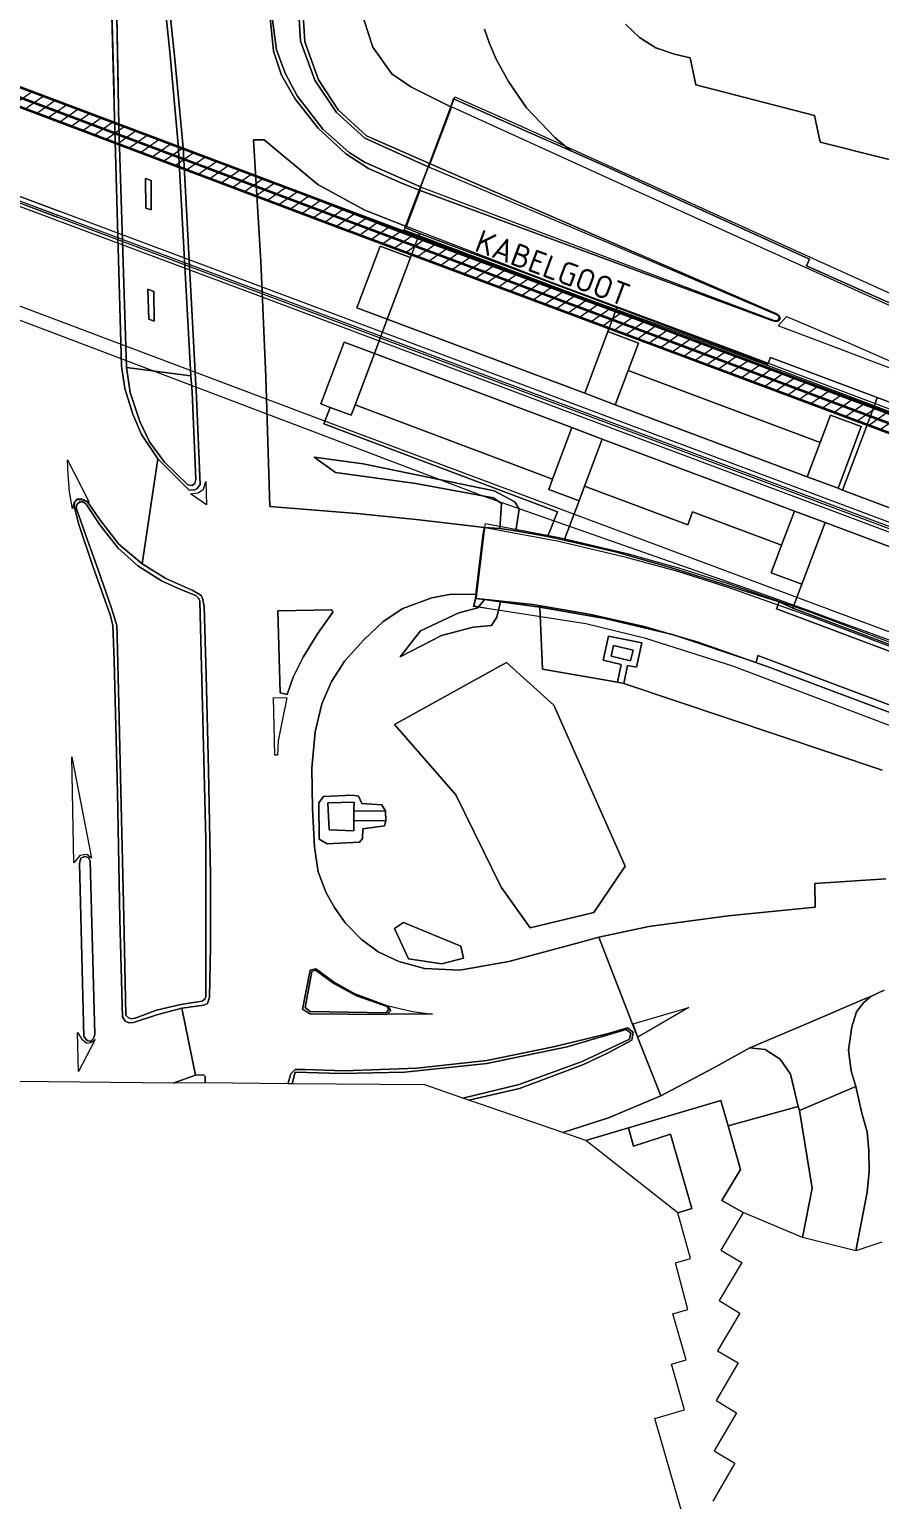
# Model space of a CAD drawing. Header units: metres. Extents: x 112942 to 118371, y 496117 to 499046.
# Drawn here: x 115475.6 to 115568.4, y 497433.4 to 497594 of the extents above; entities that cross this region are included whole.
import ezdxf
from ezdxf.enums import TextEntityAlignment as Align

# ---------------------------------------------------------------- set-up
doc = ezdxf.new("R2010")
doc.units = ezdxf.units.M
for name, color, linetype, lineweight in [('B-WE-OG-TOPOKAART-G', 7, 'Continuous', 18), ('N-WE-KL-DATA_GLASVEZEL-G', 90, 'KL-GLASVEZEL-N', 35), ('N-WE-KL-DATA_KABELGOOT-A', 92, 'Continuous', 18), ('N-WE-KL-DATA_KABELGOOT-G', 90, 'Continuous', 35), ('N-WE-KL-DATA_KABELGOOT-T25', 7, 'Continuous', 25)]:
    doc.layers.add(name, color=color, linetype=linetype, lineweight=lineweight)
doc.styles.add('NLCS-ISO-T25', font='NLCS-ISO.ttf', dxfattribs={"height": 2.5})
doc.linetypes.add('KL-GLASVEZEL-N', pattern='A,4,-1,[101,NLCS.SHX,S=0.5,R=0,X=0,Y=0],-1,4,-1,["G",Standard,S=1,R=0,X=-0.25,Y=-0.5],-1.5', length=12.5)

msp = doc.modelspace()

# ---------------------------------------------------------------- hatches: boundary and pattern name
at = {"layer": 'N-WE-KL-DATA_KABELGOOT-A'}
h = msp.add_hatch(dxfattribs=at)
h.set_pattern_fill('ANSI31', color=256, scale=0.35, style=0)
h.set_pattern_definition([(35, (115239.072, 497068.6275), (-0.6373868, 0.9102827), [])])
h.paths.add_polyline_path([(115409.834, 497611.872), (115409.133, 497609.998), (115429.111, 497602.526), (115472.372, 497586.338), (115508.985, 497572.531), (115553.699, 497555.805), (115598.336, 497539.082), (115647.466, 497520.636), (115672.726, 497511.137), (115673.43, 497513.009), (115648.168, 497522.508), (115599.038, 497540.954), (115554.399, 497557.679), (115509.689, 497574.403), (115473.076, 497588.21), (115429.811, 497604.4)])

# ---------------------------------------------------------------- linework, layer by layer
at = {"layer": 'B-WE-OG-TOPOKAART-G'}
for points, elevation in [([(115574.941, 497578.38), (115561.933, 497581.663), (115561.309, 497584.584), (115548.348, 497587.917), (115547.73, 497590.858), (115546.03, 497591.272), (115543.997, 497591.955), (115542.217, 497593.093), (115540.676, 497594.552)], -0.359), ([(115546.761, 497432.277), (115543.876, 497442.237), (115547.137, 497443.187), (115545.699, 497448.163), (115547.29, 497448.652), (115545.853, 497453.661), (115547.475, 497454.153), (115546.138, 497459.23), (115547.78, 497459.72), (115546.409, 497464.707), (115547.936, 497465.163), (115545.6, 497473.282), (115541.567, 497471.977), (115541.006, 497473.986), (115541.006, 497473.986), (115551.1, 497476.973), (115551.881, 497474.219), (115553.24, 497469.428), (115551.213, 497466.039), (115553.516, 497464.733), (115551.104, 497460.613), (115553.377, 497459.264), (115550.909, 497455.139), (115553.174, 497453.75), (115550.717, 497449.631), (115552.977, 497448.333), (115550.567, 497444.21), (115552.791, 497442.848), (115550.359, 497438.701), (115552.635, 497437.363), (115550.201, 497433.216)], -0.293)]:
    msp.add_lwpolyline(points, dxfattribs=dict(at, elevation=elevation))
at = {"layer": 'B-WE-OG-TOPOKAART-G', "elevation": -0.278}
for points in [[(115539.376, 497526.662), (115541.51, 497526.167), (115541.24, 497525.004), (115539.106, 497525.499), (115539.376, 497526.662)], [(115539.106, 497525.499), (115541.24, 497525.004), (115541.51, 497526.167), (115539.376, 497526.662), (115539.106, 497525.499)]]:
    msp.add_lwpolyline(points, close=True, dxfattribs=at)
at = {"layer": 'B-WE-OG-TOPOKAART-G'}
for points in [[(115472.388, 497561.261, 0.155), (115472.47, 497568.502, 0.171), (115472.009, 497586.811, 0.196), (115471.358, 497602.911, 0.226), (115470.81, 497626.73, 0.266), (115470.174, 497669.904, 0.243), (115470.005, 497709.425, 0.32), (115469.887, 497734.478, 0.28), (115476.952, 497734.075, 0.535), (115477.048, 497714.528, 0.472), (115477.192, 497686.764, 0.458), (115477.408, 497677.577, 0.412), (115477.979, 497671.389, 0.446), (115479.136, 497661.056, 0.486), (115480.285, 497650.953, 0.478), (115480.476, 497646.021, 0.492), (115480.694, 497634.562, 0.412), (115481.024, 497619.141, 0.435), (115481.276, 497617.355, 0.435), (115484.485, 497601.019, 0.423), (115484.857, 497586.832, 0.411)], [(115485.289, 497587.758, 0.648), (115485.043, 497601.268, 0.67), (115481.525, 497618.476, 0.67), (115481.124, 497641.046, 0.692), (115481.042, 497646.612, 0.692), (115480.723, 497650.936, 0.692), (115479.953, 497658.257, 0.718), (115478.17, 497674.019, 0.627), (115477.805, 497677.456, 0.412), (115477.408, 497677.577, 0.412), (115477.192, 497686.764, 0.458), (115477.048, 497714.528, 0.472), (115476.952, 497734.075, 0.535), (115480.506, 497734.156, 0.512), (115481.096, 497715.171, 0.512), (115481.885, 497690.611, 0.466), (115482.7, 497673.728, 0.512), (115483.267, 497666.7, 0.512), (115482.883, 497666.58, 0.561), (115483.107, 497663.947, 0.675), (115484.903, 497647.168, 0.664), (115487.027, 497627.569, 0.69), (115489.432, 497606.187, 0.638), (115490.237, 497598.371, 0.65)], [(115481.885, 497690.611, 0.466), (115482.7, 497673.728, 0.512), (115483.267, 497666.7, 0.512), (115482.883, 497666.58, 0.561), (115483.107, 497663.947, 0.675), (115484.903, 497647.168, 0.664), (115487.027, 497627.569, 0.69), (115489.432, 497606.187, 0.638), (115490.944, 497591.512, 0.661), (115491.848, 497581.388, 0.661)], [(115512.195, 497579.476, 0.597), (115510.533, 497580.543, 0.54), (115507.641, 497583.069, 0.48), (115504.835, 497586.712, 0.41), (115503.536, 497589.197, 0.353), (115502.596, 497591.76, 0.337), (115501.261, 497601.874, 0.35), (115500.5, 497609.57, 0.35), (115499.168, 497620.16, 0.327), (115497.253, 497633.482, 0.343), (115494.599, 497647.241, 0.36), (115491.689, 497661.59, 0.377), (115490.269, 497674.49, 0.383), (115489.309, 497689.096, 0.337)], [(115491.848, 497581.388, 0.661), (115493.241, 497556.139, 0.649), (115486.22, 497557.049, 0.641), (115485.367, 497583.448, 0.641), (115485.043, 497601.268, 0.67), (115481.525, 497618.476, 0.67), (115481.124, 497641.046, 0.692), (115481.042, 497646.612, 0.692), (115480.723, 497650.936, 0.692), (115479.953, 497658.257, 0.718), (115478.17, 497674.019, 0.627), (115477.805, 497677.456, 0.412), (115477.408, 497677.577, 0.412), (115477.192, 497686.764, 0.458)], [(115484.857, 497586.832, 0.411), (115484.485, 497601.019, 0.423), (115481.276, 497617.355, 0.435), (115481.024, 497619.141, 0.435), (115480.694, 497634.562, 0.412), (115480.476, 497646.021, 0.492), (115480.285, 497650.953, 0.478), (115479.136, 497661.056, 0.486), (115477.979, 497671.389, 0.446), (115477.408, 497677.577, 0.412), (115477.805, 497677.456, 0.412), (115478.17, 497674.019, 0.627), (115479.953, 497658.257, 0.718), (115480.723, 497650.936, 0.692), (115481.042, 497646.612, 0.692), (115481.124, 497641.046, 0.692), (115481.525, 497618.476, 0.67), (115485.043, 497601.268, 0.67), (115485.289, 497587.758, 0.648)], [(115478.913, 497574.085, 6.997), (115461.108, 497580.739, 6.98), (115427.953, 497593.153, 6.947), (115391.189, 497606.931, 6.895), (115391.175, 497607.607, 7.026), (115391.111, 497611.35, 6.966), (115391.025, 497615.033, 6.894), (115391.018, 497615.36, 6.894), (115390.967, 497617.9, 6.895), (115429.461, 497603.463, 6.97), (115472.724, 497587.274, 6.963), (115483.218, 497583.317, 6.957)], [(115512.236, 497582.096, 0.39), (115509.121, 497584.901, 0.347), (115506.762, 497588.44, 0.33), (115505.211, 497592.679, 0.32), (115505.039, 497595.728, 0.32), (115505.869, 497602.029, 0.26), (115508.433, 497606.603, 0.27), (115510.275, 497608.895, -0.017), (115506.119, 497601.624, 0.09), (115505.446, 497596.102, 0.103), (115505.698, 497592.613, 0.11), (115507.184, 497588.463, 0.117), (115509.33, 497585.172, 0.177), (115512.43, 497582.334, 0.247), (115519.275, 497579.341, 0.539), (115519.131, 497578.962, 0.658), (115512.236, 497582.096, 0.39)], [(115512.43, 497582.334, 0.247), (115509.33, 497585.172, 0.177), (115507.184, 497588.463, 0.117), (115505.698, 497592.613, 0.11), (115505.446, 497596.102, 0.103), (115506.119, 497601.624, 0.09), (115510.275, 497608.895, -0.017), (115519.027, 497607.361, -0.247), (115516.755, 497606.055, -0.197), (115514.585, 497604.016, -0.097), (115513.134, 497601.697, -0.037), (115512.207, 497598.237, -0.013), (115512.131, 497595.061, 0.03), (115513.114, 497592.035, 0.107), (115515.193, 497589.124, 0.203), (115517.256, 497587.703, 0.236), (115521.625, 497585.534, 0.723), (115519.275, 497579.341, 0.539), (115512.43, 497582.334, 0.247)], [(115473.54, 497562.563, 6.662), (115467.288, 497564.935, 6.931), (115434.472, 497577.299, 7.038), (115395.453, 497591.859, 7.038), (115382.57, 497596.773, 6.917), (115382.633, 497597.107, 9.27), (115382.682, 497597.363, 6.917), (115380.943, 497597.692, 6.903), (115380.961, 497598.363, 6.997), (115381.083, 497598.691, 6.997), (115391.314, 497594.856, 7.01), (115391.382, 497594.904, 7.01), (115391.379, 497595.031, 7.687), (115391.346, 497596.693, 7.074), (115391.324, 497597.777, 6.996), (115391.248, 497601.516, 6.984), (115391.174, 497605.182, 6.903), (115391.16, 497605.875, 6.983), (115391.159, 497605.921, 6.877), (115391.151, 497606.348, 6.953), (115431.181, 497591.302, 7.037), (115473.464, 497575.415, 7.077), (115478.631, 497573.48, 7.077)], [(115391.432, 497594.905, 7.01), (115391.396, 497596.694, 7.074), (115391.374, 497597.778, 6.996), (115391.298, 497601.517, 6.984), (115391.224, 497605.183, 6.903), (115391.21, 497605.883, 6.877), (115395.642, 497604.239, 6.967), (115411.152, 497598.398, 7.009), (115427.603, 497592.218, 6.947), (115460.758, 497579.804, 6.98), (115478.489, 497573.177, 6.997)], [(115486.22, 497557.049, 0.641), (115486.624, 497554.3, 0.632), (115487.675, 497551.13, 0.652), (115488.713, 497548.928, 0.652), (115490.362, 497546.707, 0.658), (115492.896, 497544.219, 0.652), (115493.379, 497544.153, 0.652), (115493.666, 497544.379, 0.652), (115493.795, 497544.801, 0.652), (115493.366, 497554.34, 0.647), (115493.241, 497556.139, 0.649), (115491.848, 497581.388, 0.661), (115490.944, 497591.512, 0.661), (115489.432, 497606.187, 0.638)], [(115490.314, 497601.933, 0.426), (115491.495, 497590.716, 0.377), (115492.395, 497581.072, 0.42), (115493.863, 497553.761, 0.412), (115494.244, 497544.26, 0.389), (115493.946, 497543.833, 0.389), (115493.595, 497543.635, 0.389), (115493.011, 497543.672, 0.389), (115489.619, 497547.047, 0.377), (115487.856, 497549.74, 0.392), (115486.893, 497551.943, 0.403), (115486.051, 497554.739, 0.403), (115485.687, 497557.187, 0.355), (115484.922, 497584.347, 0.409), (115484.485, 497601.019, 0.423)], [(115524.363, 497532.262, 0.495), (115521.657, 497532.295, 0.416), (115519.53, 497531.867, 0.425), (115516.378, 497530.725, 0.376), (115514.236, 497529.314, 0.385), (115512.126, 497527.307, 0.358), (115510.031, 497524.992, 0.344), (115508.587, 497522.736, 0.353), (115507.532, 497520.299, 0.35), (115506.827, 497517.237, 0.399), (115506.456, 497513.277, 0.446), (115506.527, 497508.881, 0.419), (115506.73, 497504.656, 0.367), (115507.146, 497501.96, 0.28), (115507.997, 497499.642, 0.257), (115508.928, 497498.044, 0.262), (115510.095, 497496.382, 0.239), (115511.823, 497494.601, 0.228), (115513.679, 497493.23, 0.167), (115515.932, 497492.165, 0.14), (115518.76, 497491.397, 0.053), (115522.609, 497491.227, 0.053), (115527.934, 497492.141, -0.003), (115535.652, 497494.239, -0.144), (115537.787, 497494.819, -0.183), (115541.705, 497484.655, -0.187), (115544.558, 497477.5, -0.26), (115538.821, 497475.079, -0.273), (115533.837, 497473.489, -0.247), (115523.598, 497477.012, 0.043), (115529.101, 497478.294, -0.093), (115536.082, 497480.912, -0.17), (115538.786, 497482.176, -0.18), (115541.358, 497483.545, -0.127), (115541.53, 497484.435, -0.127), (115540.887, 497484.926, -0.127), (115538.687, 497484.27, -0.11), (115532.82, 497482.834, -0.063), (115525.552, 497481.344, 0.143), (115517.894, 497480.521, 0.247), (115509.959, 497480.204, 0.323), (115505.736, 497480.344, 0.343), (115504.609, 497480.376, 0.343), (115504.166, 497479.868, 0.35), (115503.82, 497478.803, 0.323), (115494.805, 497478.896, 0.478), (115494.8, 497479.592, 0.478), (115494.61, 497479.788, 0.478), (115493.749, 497479.732, 0.478), (115492.266, 497487.049, 0.393), (115494.648, 497487.399, 0.408), (115495.051, 497487.572, 0.408), (115495.293, 497488.246, 0.408), (115495.369, 497493.793, 0.408), (115495.385, 497501.55, 0.437), (115495.178, 497513.111, 0.419), (115494.929, 497523.424, 0.39), (115494.69, 497530.93, 0.376), (115494.528, 497531.839, 0.376), (115494.379, 497532.138, 0.376), (115494.089, 497532.317, 0.376), (115493.446, 497532.683, 0.376), (115490.521, 497534.011, 0.393), (115487.927, 497535.602, 0.37), (115489.619, 497547.047, 0.377), (115493.011, 497543.672, 0.389), (115493.595, 497543.635, 0.389), (115493.946, 497543.833, 0.389), (115494.244, 497544.26, 0.389), (115493.863, 497553.761, 0.412), (115492.395, 497581.072, 0.42), (115491.495, 497590.716, 0.377), (115490.314, 497601.933, 0.426)], [(115501.261, 497601.874, 0.35), (115502.266, 497591.585, 0.263), (115503.151, 497588.982, 0.263), (115504.603, 497586.408, 0.303), (115507.152, 497583.17, 0.353), (115510.162, 497580.377, 0.377), (115512.621, 497578.784, 0.437), (115516.087, 497577.249, 0.5), (115518.167, 497576.42, 0.53), (115516.964, 497573.25, 0.607), (115516.67, 497572.471, 0.585), (115512.228, 497574.226, 0.467), (115507.099, 497577.021, 0.451), (115501.246, 497581.918, 0.393), (115500.069, 497581.912, 0.369), (115500.891, 497568.606, 0.415), (115501.413, 497556.02, 0.407), (115501.876, 497541.862, 0.344), (115511.352, 497541.082, 0.454), (115517.825, 497540.445, 0.448), (115525.275, 497539.582, 0.527), (115525.157, 497538.924, 0.526), (115524.363, 497532.262, 0.495)], [(115516.087, 497577.249, 0.5), (115512.621, 497578.784, 0.437), (115510.162, 497580.377, 0.377), (115507.152, 497583.17, 0.353), (115504.603, 497586.408, 0.303), (115503.151, 497588.982, 0.263), (115502.266, 497591.585, 0.263), (115501.261, 497601.874, 0.35), (115502.596, 497591.76, 0.337), (115503.536, 497589.197, 0.353), (115504.835, 497586.712, 0.41), (115507.641, 497583.069, 0.48), (115510.533, 497580.543, 0.54), (115512.195, 497579.476, 0.597), (115518.303, 497576.778, 0.623), (115518.167, 497576.42, 0.53), (115516.087, 497577.249, 0.5)], [(115484.485, 497601.019, 0.423), (115484.922, 497584.347, 0.409), (115485.687, 497557.187, 0.355), (115486.051, 497554.739, 0.403), (115486.893, 497551.943, 0.403), (115487.856, 497549.74, 0.392), (115489.619, 497547.047, 0.377), (115487.927, 497535.602, 0.37), (115485.384, 497537.758, 0.37), (115483.376, 497540.343, 0.353), (115481.967, 497542.376, 0.335), (115481.305, 497542.629, 0.335), (115480.843, 497542.609, 0.312), (115480.531, 497542.296, 0.312), (115480.526, 497541.735, 0.297), (115481.002, 497539.894, 0.3), (115482.538, 497535.35, 0.321), (115484.433, 497530.037, 0.321), (115484.74, 497528.878, 0.321), (115484.875, 497525.032, 0.321), (115485.226, 497510.67, 0.341), (115485.496, 497496.79, 0.335), (115485.785, 497486.115, 0.379), (115486.064, 497485.628, 0.396), (115486.48, 497485.456, 0.396), (115486.97, 497485.478, 0.405), (115489.525, 497486.344, 0.405), (115492.266, 497487.049, 0.393), (115493.749, 497479.732, 0.478), (115491.301, 497478.881, 0.472), (115474.289, 497479.038, 0.201)], [(115485.043, 497601.268, 0.67), (115485.367, 497583.448, 0.641), (115486.22, 497557.049, 0.641)], [(115446.556, 497598.107, 6.858), (115477.137, 497586.663, 7.12), (115491.127, 497581.446, 7.12), (115501.537, 497577.523, 7.129), (115516.452, 497571.688, 7.093), (115528.692, 497567.164, 7.12), (115542.843, 497561.929, 7.12), (115574.49, 497550.041, 7.12), (115586.899, 497545.411, 7.12), (115598.658, 497541.05, 7.12), (115617.619, 497533.798, 7.12), (115637.471, 497526.33, 7.12), (115648.724, 497522.228, 7.12), (115664.03, 497516.609, 6.973), (115673.069, 497513.282, 7.039), (115694.12, 497505.354, 7.087), (115709.66, 497499.535, 7.087)], [(115446.556, 497598.107, 6.858), (115477.137, 497586.663, 7.12), (115483.646, 497584.236, 7.12)], [(115505.039, 497595.728, 0.32), (115505.211, 497592.679, 0.32), (115506.762, 497588.44, 0.33), (115509.121, 497584.901, 0.347), (115512.236, 497582.096, 0.39), (115519.131, 497578.962, 0.658), (115518.303, 497576.778, 0.623), (115512.195, 497579.476, 0.597)], [(115517.256, 497587.703, 0.236), (115515.193, 497589.124, 0.203), (115513.114, 497592.035, 0.107), (115512.131, 497595.061, 0.03)], [(115525.295, 497594.015, -0.308), (115525.833, 497592.418, -0.308), (115526.554, 497590.74, -0.287), (115527.908, 497588.266, -0.254), (115529.873, 497585.398, -0.224), (115532.963, 497582.159, -0.194), (115534.711, 497580.718, -0.194), (115528.869, 497583.31, -0.747), (115521.903, 497586.4, 0.003), (115521.625, 497585.534, 0.723), (115517.256, 497587.703, 0.236)], [(115575.6, 497561.357, -0.304), (115560.457, 497568.16, -0.306), (115560.775, 497568.863, -0.342), (115544.701, 497576.206, -0.251), (115538.59, 497578.997, -0.289), (115534.711, 497580.718, -0.194), (115532.963, 497582.159, -0.194), (115529.873, 497585.398, -0.224), (115527.908, 497588.266, -0.254), (115526.554, 497590.74, -0.287), (115525.833, 497592.418, -0.308), (115525.295, 497594.015, -0.308)], [(115540.676, 497594.552, -0.359), (115542.217, 497593.093, -0.359), (115543.997, 497591.955, -0.359), (115546.03, 497591.272, -0.359), (115547.73, 497590.858, -0.359), (115548.348, 497587.917, -0.359), (115561.309, 497584.584, -0.359), (115561.933, 497581.663, -0.359), (115574.941, 497578.38, -0.359)], [(115472.724, 497587.274, 6.963), (115509.337, 497573.467, 6.943), (115554.049, 497556.742, 6.943), (115598.687, 497540.018, 6.96), (115647.817, 497521.572, 7.013), (115680.382, 497509.327, 7.067), (115711.719, 497497.702, 7.083)], [(115573.084, 497550.865, 2.037), (115556.282, 497557.221, 1.681), (115545.733, 497561.148, 1.426), (115536.334, 497564.571, 1.024), (115516.537, 497572.04, 0.946), (115516.645, 497572.305, 0.73), (115516.716, 497572.451, 0.585), (115517.011, 497573.232, 0.607), (115518.35, 497576.76, 0.623), (115519.256, 497579.149, 0.603), (115521.672, 497585.517, 0.723), (115522.072, 497586.612, 0.706), (115528.889, 497583.579, 0.799), (115537.32, 497579.758, 1.057), (115557.694, 497570.527, 1.621), (115587.212, 497557.149, 2.341)], [(115592.077, 497544.747, -0.203), (115568.162, 497553.761, -0.218), (115556.507, 497558.147, -0.233), (115556.229, 497557.396, -0.233), (115539.745, 497563.584, -0.248), (115518.187, 497571.673, -0.198), (115516.599, 497572.325, 0.73), (115516.67, 497572.471, 0.585), (115516.964, 497573.25, 0.607), (115518.167, 497576.42, 0.53), (115518.303, 497576.778, 0.623), (115519.131, 497578.962, 0.658), (115519.275, 497579.341, 0.539), (115521.625, 497585.534, 0.723), (115521.903, 497586.4, 0.003), (115528.869, 497583.31, -0.747)], [(115519.368, 497579.306, 0.539), (115521.718, 497585.499, 0.723), (115542.164, 497576.202, 1.247), (115571.394, 497562.969, 2.01), (115586.834, 497555.884, 2.253), (115595.208, 497552.293, 2.487), (115615.456, 497544.62, 3.16), (115646.381, 497533.146, 3.957), (115684.944, 497518.686, 4.923), (115735.245, 497499.877, 6.177)], [(115528.869, 497583.31, -0.747), (115534.711, 497580.718, -0.194), (115538.59, 497578.997, -0.289), (115544.701, 497576.206, -0.251), (115560.775, 497568.863, -0.342), (115560.457, 497568.16, -0.306), (115575.6, 497561.357, -0.304)], [(115525.275, 497539.582, 0.527), (115517.825, 497540.445, 0.448), (115511.352, 497541.082, 0.454), (115501.876, 497541.862, 0.344), (115501.413, 497556.02, 0.407), (115500.891, 497568.606, 0.415), (115500.069, 497581.912, 0.369), (115501.246, 497581.918, 0.393), (115507.099, 497577.021, 0.451), (115512.228, 497574.226, 0.467), (115516.67, 497572.471, 0.585), (115516.599, 497572.325, 0.73), (115518.187, 497571.673, -0.198), (115517.216, 497569.047, -0.197), (115516.532, 497569.306, -0.14), (115513.903, 497570.294, -0.197), (115511.367, 497563.557, -0.197), (115514.68, 497562.31, -0.197), (115513.282, 497558.561, -0.195), (115509.97, 497559.81, -0.197), (115507.429, 497553.074, -0.197), (115508.451, 497552.688, -0.239), (115507.774, 497550.883, -0.25), (115533.257, 497541.28, -0.424), (115532.41, 497539.157, -0.477), (115532.182, 497538.586, -0.3), (115528.703, 497539.211, -0.397), (115529.087, 497541.552, -0.397), (115528.597, 497542.361, -0.397), (115526.347, 497543.577, -0.351), (115512.067, 497546.515, -0.153), (115506.683, 497547.255, -0.054), (115509.027, 497545.59, 0.155), (115517.813, 497544.377, 0.169), (115526.291, 497542.822, 0.222), (115527.162, 497542.199, 0.222), (115526.973, 497539.447, 0.228), (115525.275, 497539.582, 0.527)], [(115460.758, 497579.804, 6.98), (115500.509, 497564.947, 7.017), (115541.612, 497549.511, 7.097), (115583.221, 497533.905, 7.073), (115623.584, 497518.744, 7.037), (115676.194, 497499.064, 7.157), (115702.435, 497489.212, 7.053)], [(115702.786, 497490.147, 7.053), (115676.544, 497499.999, 7.157), (115623.934, 497519.679, 7.037), (115583.572, 497534.839, 7.073), (115541.963, 497550.445, 7.097), (115500.859, 497565.882, 7.017), (115461.108, 497580.739, 6.98)], [(115713.432, 497498.546, 5.89), (115691.969, 497506.504, 5.288), (115670.682, 497514.552, 4.72), (115647.302, 497523.315, 4.093), (115624.104, 497532.011, 3.482), (115600.096, 497541.073, 2.844), (115576.562, 497549.847, 2.196), (115552.648, 497558.862, 1.555), (115532.15, 497566.526, 1.022), (115516.764, 497572.436, 0.585), (115517.058, 497573.215, 0.607), (115518.26, 497576.385, 0.53), (115556.761, 497562.143, 1.612), (115557.201, 497562.057, 1.597), (115557.466, 497562.191, 1.597), (115557.556, 497562.442, 1.597), (115557.471, 497562.688, 1.597), (115557.082, 497562.95, 1.612), (115519.368, 497579.306, 0.539)], [(115541.427, 497568.031, 1.152), (115556.831, 497562.211, 1.657), (115557.109, 497562.188, 1.657), (115557.352, 497562.234, 1.657), (115557.469, 497562.453, 1.657), (115557.331, 497562.716, 1.657), (115551.293, 497565.308, 1.503), (115539.806, 497570.211, 1.111), (115519.224, 497578.927, 0.658), (115519.368, 497579.306, 0.539), (115557.082, 497562.95, 1.612), (115557.471, 497562.688, 1.597), (115557.556, 497562.442, 1.597), (115557.466, 497562.191, 1.597), (115557.201, 497562.057, 1.597), (115556.761, 497562.143, 1.612), (115518.26, 497576.385, 0.53), (115518.396, 497576.743, 0.623), (115541.427, 497568.031, 1.152)], [(115488.913, 497577.474, 0.693), (115488.897, 497574.282, 0.684), (115488.329, 497574.447, 0.7), (115488.291, 497577.705, 0.691), (115488.913, 497577.474, 0.693)], [(115488.329, 497574.447, 0.7), (115488.897, 497574.282, 0.684), (115488.913, 497577.474, 0.693), (115488.291, 497577.705, 0.691), (115488.329, 497574.447, 0.7)], [(115473.464, 497575.415, 7.077), (115518.17, 497558.67, 7.08), (115555.8, 497544.593, 7.12), (115599.602, 497528.148, 7.123), (115641.095, 497512.587, 7.13), (115675.671, 497499.632, 7.133), (115806.516, 497450.529, 7.078)], [(115809.343, 497458.05, 6.985), (115808.175, 497454.965, 7.055), (115806.948, 497451.722, 7.071), (115806.934, 497451.686, 7.115), (115806.731, 497451.148, 7.027), (115806.57, 497450.722, 7.078), (115798.806, 497453.639, 7.077), (115779.42, 497460.927, 7.077), (115760.739, 497467.952, 7.08), (115737.283, 497476.748, 7.08), (115716.351, 497484.624, 7.043), (115698.2, 497491.413, 7.053), (115675.74, 497499.817, 7.133), (115641.164, 497512.772, 7.13), (115599.672, 497528.333, 7.123), (115555.869, 497544.778, 7.12), (115518.239, 497558.855, 7.08), (115473.534, 497575.6, 7.077)], [(115478.714, 497573.66, 7.077), (115473.534, 497575.6, 7.077)], [(115539.745, 497563.584, -0.248), (115538.792, 497561.059, -0.249), (115538.757, 497560.965, -0.249), (115536.23, 497554.221, -0.247), (115514.68, 497562.31, -0.197), (115517.216, 497569.047, -0.197), (115518.187, 497571.673, -0.198), (115539.745, 497563.584, -0.248)], [(115514.68, 497562.31, -0.197), (115511.367, 497563.557, -0.197), (115513.903, 497570.294, -0.197), (115516.532, 497569.306, -0.14), (115517.216, 497569.047, -0.197), (115514.68, 497562.31, -0.197)], [(115715.851, 497472.462, 7.15), (115692.104, 497481.335, 7.195), (115668.718, 497489.942, 7.156), (115650.083, 497496.986, 7.141), (115602.465, 497514.859, 7.132), (115587.628, 497520.457, 7.18), (115569.512, 497527.24, 7.786), (115563.185, 497529.566, 7.753), (115560.729, 497530.461, 7.75), (115555.958, 497532.165, 7.753), (115525.138, 497542.988, 4.444), (115467.288, 497564.935, 6.931)], [(115706.042, 497476.9, 6.973), (115672.199, 497489.658, 7.053), (115639.365, 497501.796, 7.047), (115594.596, 497518.782, 7.08), (115551.014, 497535.038, 7.047), (115508.148, 497551.084, 7.047), (115467.783, 497566.306, 6.843)], [(115489.215, 497565.359, 0.717), (115489.238, 497562.094, 0.697), (115488.637, 497562.332, 0.729), (115488.555, 497565.601, 0.729), (115489.215, 497565.359, 0.717)], [(115488.637, 497562.332, 0.729), (115489.238, 497562.094, 0.697), (115489.215, 497565.359, 0.717), (115488.555, 497565.601, 0.729), (115488.637, 497562.332, 0.729)], [(115568.162, 497553.761, -0.218), (115567.884, 497553.011, -0.215), (115564.368, 497543.649, -0.21), (115563.884, 497543.847, -0.218), (115566.405, 497550.591, -0.216), (115563.053, 497551.848, -0.219), (115561.926, 497548.854, -0.22), (115540.959, 497556.718, -0.208), (115542.085, 497559.715, -0.206), (115538.757, 497560.965, -0.249), (115538.792, 497561.059, -0.249), (115539.745, 497563.584, -0.248), (115556.229, 497557.396, -0.233), (115556.507, 497558.147, -0.233), (115568.162, 497553.761, -0.218)], [(115583.451, 497532.231, -0.219), (115562.471, 497540.104, -0.217), (115559.124, 497541.361, -0.222), (115538.151, 497549.228, -0.202), (115534.835, 497550.471, -0.245), (115513.282, 497558.561, -0.195), (115514.68, 497562.31, -0.197), (115536.23, 497554.221, -0.247), (115539.55, 497552.97, -0.207), (115560.51, 497545.113, -0.223), (115563.884, 497543.847, -0.218), (115564.368, 497543.649, -0.21), (115584.855, 497535.976, -0.221)], [(115557.359, 497561.576, 1.544), (115558.272, 497562.616, 1.556), (115565.208, 497559.662, 1.672), (115574.468, 497555.576, 1.966), (115574.34, 497555.151, 1.969), (115561.893, 497559.89, 1.615), (115557.359, 497561.576, 1.544)], [(115539.55, 497552.97, -0.207), (115536.23, 497554.221, -0.247), (115538.757, 497560.965, -0.249), (115542.085, 497559.715, -0.206), (115540.959, 497556.718, -0.208), (115539.55, 497552.97, -0.207)], [(115513.282, 497558.561, -0.195), (115511.164, 497552.946, -0.197), (115510.74, 497551.825, -0.195), (115508.451, 497552.688, -0.239), (115507.429, 497553.074, -0.197), (115509.97, 497559.81, -0.197), (115513.282, 497558.561, -0.195)], [(115513.282, 497558.561, -0.195), (115534.835, 497550.471, -0.245), (115532.729, 497544.853, -0.244), (115511.164, 497552.946, -0.197), (115513.282, 497558.561, -0.195)], [(115486.22, 497557.049, 0.641), (115493.241, 497556.139, 0.649), (115493.366, 497554.34, 0.647), (115493.795, 497544.801, 0.652), (115493.666, 497544.379, 0.652), (115493.379, 497544.153, 0.652), (115492.896, 497544.219, 0.652), (115490.362, 497546.707, 0.658), (115488.713, 497548.928, 0.652), (115487.675, 497551.13, 0.652), (115486.624, 497554.3, 0.632), (115486.22, 497557.049, 0.641)], [(115539.55, 497552.97, -0.207), (115540.959, 497556.718, -0.208), (115561.926, 497548.854, -0.22), (115560.51, 497545.113, -0.223), (115539.55, 497552.97, -0.207)], [(115612.921, 497536.926, -0.247), (115611.706, 497533.696, -0.247), (115611.671, 497533.602, -0.247), (115590.827, 497541.424, -0.202), (115587.386, 497542.716, -0.22), (115584.855, 497535.976, -0.221), (115564.368, 497543.649, -0.21), (115567.884, 497553.011, -0.215), (115568.162, 497553.761, -0.218), (115592.077, 497544.747, -0.203), (115612.921, 497536.926, -0.247)], [(115532.182, 497538.586, -0.3), (115532.41, 497539.157, -0.477), (115533.257, 497541.28, -0.424), (115507.774, 497550.883, -0.25), (115508.451, 497552.688, -0.239), (115510.74, 497551.825, -0.195), (115511.164, 497552.946, -0.197), (115532.729, 497544.853, -0.244), (115532.312, 497543.732, -0.242), (115535.617, 497542.486, -0.207), (115534.107, 497538.463, -0.206), (115534.008, 497538.18, -0.208), (115532.182, 497538.586, -0.3)], [(115538.151, 497549.228, -0.202), (115536.22, 497544.078, -0.206), (115535.617, 497542.486, -0.207), (115532.312, 497543.732, -0.242), (115532.729, 497544.853, -0.244), (115534.835, 497550.471, -0.245), (115538.151, 497549.228, -0.202)], [(115563.884, 497543.847, -0.218), (115560.51, 497545.113, -0.223), (115561.926, 497548.854, -0.22), (115563.053, 497551.848, -0.219), (115566.405, 497550.591, -0.216), (115563.884, 497543.847, -0.218)], [(115538.151, 497549.228, -0.202), (115559.124, 497541.361, -0.222), (115557.712, 497537.618, -0.219), (115547.998, 497541.258, -0.235), (115547.477, 497539.853, -0.238), (115536.22, 497544.078, -0.206), (115538.151, 497549.228, -0.202)], [(115526.973, 497539.447, 0.228), (115527.162, 497542.199, 0.222), (115526.291, 497542.822, 0.222), (115517.813, 497544.377, 0.169), (115509.027, 497545.59, 0.155), (115506.683, 497547.255, -0.054), (115512.067, 497546.515, -0.153), (115526.347, 497543.577, -0.351), (115528.597, 497542.361, -0.397), (115529.087, 497541.552, -0.397), (115528.703, 497539.211, -0.397), (115526.973, 497539.447, 0.228)], [(115480.318, 497541.619, 0.341), (115479.99, 497543.469, 0.326), (115479.841, 497545.347, 0.321), (115479.79, 497546.971, 0.303), (115482.156, 497542.349, 0.344), (115481.275, 497542.686, 0.341), (115480.794, 497542.65, 0.341), (115480.476, 497542.272, 0.341), (115480.318, 497541.619, 0.341)], [(115494.959, 497542.039, 0.396), (115493.213, 497543.254, 0.385), (115494.042, 497543.367, 0.385), (115494.611, 497543.744, 0.385), (115494.887, 497544.572, 0.385), (115494.959, 497542.039, 0.396)], [(115534.008, 497538.18, -0.208), (115534.107, 497538.463, -0.206), (115535.617, 497542.486, -0.207), (115536.22, 497544.078, -0.206), (115547.477, 497539.853, -0.238), (115547.998, 497541.258, -0.235), (115557.712, 497537.618, -0.219), (115556.583, 497534.624, -0.222), (115559.941, 497533.364, -0.216), (115558.953, 497530.743, -0.217), (115557.466, 497531.462, -0.275), (115545.715, 497535.175, -0.236), (115539.747, 497536.88, -0.199), (115534.008, 497538.18, -0.208)], [(115481.967, 497542.376, 0.335), (115483.376, 497540.343, 0.353), (115485.384, 497537.758, 0.37), (115487.927, 497535.602, 0.37), (115490.521, 497534.011, 0.393), (115493.446, 497532.683, 0.376), (115494.089, 497532.317, 0.376), (115494.379, 497532.138, 0.376), (115494.528, 497531.839, 0.376), (115494.69, 497530.93, 0.376), (115494.929, 497523.424, 0.39), (115495.178, 497513.111, 0.419), (115495.385, 497501.55, 0.437), (115495.369, 497493.793, 0.408), (115495.293, 497488.246, 0.408), (115495.051, 497487.572, 0.408), (115494.648, 497487.399, 0.408), (115492.266, 497487.049, 0.393), (115489.525, 497486.344, 0.405), (115486.97, 497485.478, 0.405), (115486.48, 497485.456, 0.396), (115486.064, 497485.628, 0.396), (115485.785, 497486.115, 0.379), (115485.496, 497496.79, 0.335), (115485.226, 497510.67, 0.341), (115484.875, 497525.032, 0.321), (115484.74, 497528.878, 0.321), (115484.433, 497530.037, 0.321), (115482.538, 497535.35, 0.321), (115481.002, 497539.894, 0.3), (115480.526, 497541.735, 0.297), (115480.531, 497542.296, 0.312), (115480.843, 497542.609, 0.312), (115481.305, 497542.629, 0.335), (115481.967, 497542.376, 0.335)], [(115486.382, 497486.028, 0.614), (115486.714, 497485.898, 0.649), (115487.179, 497485.962, 0.649), (115489.485, 497486.835, 0.672), (115492.161, 497487.477, 0.693), (115494.485, 497487.825, 0.643), (115494.783, 497488.046, 0.643), (115494.881, 497488.329, 0.643), (115494.861, 497505.485, 0.672), (115494.521, 497520.037, 0.646), (115494.221, 497531.503, 0.602), (115494.082, 497531.854, 0.602), (115493.783, 497532.134, 0.602), (115492.03, 497532.823, 0.611), (115490.019, 497533.739, 0.632), (115487.45, 497535.39, 0.649), (115485.295, 497537.294, 0.605), (115483.296, 497539.856, 0.617), (115481.825, 497542.12, 0.588), (115481.447, 497542.366, 0.553), (115481.132, 497542.37, 0.553), (115480.84, 497542.096, 0.553), (115480.733, 497541.698, 0.553), (115481.772, 497538.695, 0.591), (115483.121, 497534.956, 0.614), (115484.595, 497530.737, 0.594), (115485.167, 497528.863, 0.594), (115485.21, 497527.625, 0.594), (115485.362, 497520.283, 0.573), (115485.62, 497509.221, 0.573), (115485.911, 497497.017, 0.597), (115486.13, 497486.31, 0.614), (115486.382, 497486.028, 0.614)], [(115485.21, 497527.625, 0.594), (115485.167, 497528.863, 0.594), (115484.595, 497530.737, 0.594), (115483.121, 497534.956, 0.614), (115481.772, 497538.695, 0.591), (115480.733, 497541.698, 0.553), (115480.84, 497542.096, 0.553), (115481.132, 497542.37, 0.553), (115481.447, 497542.366, 0.553), (115481.825, 497542.12, 0.588), (115483.296, 497539.856, 0.617), (115485.295, 497537.294, 0.605), (115487.45, 497535.39, 0.649), (115490.019, 497533.739, 0.632), (115492.03, 497532.823, 0.611), (115493.783, 497532.134, 0.602), (115494.082, 497531.854, 0.602), (115494.221, 497531.503, 0.602), (115494.521, 497520.037, 0.646), (115494.861, 497505.485, 0.672), (115494.881, 497488.329, 0.643), (115494.783, 497488.046, 0.643), (115494.485, 497487.825, 0.643), (115492.161, 497487.477, 0.693), (115489.485, 497486.835, 0.672), (115487.179, 497485.962, 0.649), (115486.714, 497485.898, 0.649), (115486.382, 497486.028, 0.614), (115486.13, 497486.31, 0.614), (115485.911, 497497.017, 0.597), (115485.62, 497509.221, 0.573), (115485.362, 497520.283, 0.573), (115485.21, 497527.625, 0.594)], [(115562.471, 497540.104, -0.217), (115559.941, 497533.364, -0.216), (115556.583, 497534.624, -0.222), (115557.712, 497537.618, -0.219), (115559.124, 497541.361, -0.222), (115562.471, 497540.104, -0.217)], [(115699.224, 497469.495, 5.609), (115649.052, 497488.14, 4.363), (115630.805, 497494.929, 3.943), (115608.467, 497503.195, 3.598), (115584.359, 497512.364, 2.461), (115568.921, 497518.153, 2.077), (115552.394, 497524.401, 1.852), (115542.91, 497527.446, 1.927), (115536.369, 497529.054, 1.927), (115525.797, 497530.69, 1.924), (115524.182, 497530.957, 1.888), (115524.358, 497531.816, 0.483), (115524.413, 497532.256, 0.495), (115525.206, 497538.917, 0.526), (115525.393, 497539.987, 0.7)], [(115584.906, 497514.389, -0.228), (115555.132, 497525.572, -0.323), (115554.944, 497524.825, -0.305), (115545.813, 497527.874, -0.358), (115538.42, 497529.629, -0.384), (115531.327, 497530.853, -0.463), (115527.037, 497531.459, -0.397), (115525.285, 497531.692, 0.387), (115524.308, 497531.822, 0.483), (115524.363, 497532.262, 0.495), (115525.157, 497538.924, 0.526), (115525.275, 497539.582, 0.527), (115526.973, 497539.447, 0.228)], [(115575.254, 497517.214, 1.69), (115556.555, 497524.248, 1.087), (115548.612, 497527.044, 1.027), (115542.735, 497528.736, 0.927), (115536.725, 497530.105, 0.793), (115530.557, 497531.168, 0.673), (115524.407, 497531.81, 0.483), (115524.462, 497532.25, 0.495), (115525.256, 497538.909, 0.526), (115525.373, 497539.564, 0.527), (115533.4, 497538.087, 0.84), (115540.62, 497536.365, 0.917), (115546.351, 497534.789, 1.02), (115551.856, 497533.035, 1.033), (115560.729, 497529.927, 1.3), (115588.605, 497519.41, 2.05)], [(115525.393, 497539.987, 0.7), (115533.483, 497538.478, 0.84), (115540.719, 497536.753, 0.917), (115546.465, 497535.173, 1.02), (115551.983, 497533.414, 1.033), (115560.866, 497530.303, 1.3), (115588.746, 497519.784, 2.05), (115619.37, 497508.273, 2.99), (115653.489, 497495.466, 4.073), (115674.759, 497487.495, 4.567), (115696.821, 497479.392, 5.127), (115714.764, 497472.684, 5.663)], [(115526.973, 497539.447, 0.228), (115528.703, 497539.211, -0.397), (115532.182, 497538.586, -0.3), (115534.008, 497538.18, -0.208), (115539.747, 497536.88, -0.199), (115545.715, 497535.175, -0.236), (115557.466, 497531.462, -0.275), (115557.171, 497530.665, -0.273), (115583.149, 497520.916, -0.203)], [(115607.65, 497512.467, -0.237), (115583.379, 497521.575, -0.199), (115558.953, 497530.743, -0.217), (115559.941, 497533.364, -0.216), (115562.471, 497540.104, -0.217), (115583.451, 497532.231, -0.219), (115580.916, 497525.491, -0.22), (115584.365, 497524.195, -0.203), (115586.898, 497530.935, -0.203), (115607.737, 497523.114, -0.248), (115605.212, 497516.374, -0.245), (115608.634, 497515.089, -0.24), (115607.65, 497512.467, -0.237)], [(115569.095, 497501.194, -0.23), (115561.359, 497500.686, -0.213), (115561.402, 497498.097, -0.18), (115551.872, 497497.131, -0.173), (115543.245, 497495.988, -0.157), (115537.787, 497494.819, -0.183), (115535.652, 497494.239, -0.144), (115527.934, 497492.141, -0.003), (115522.609, 497491.227, 0.053), (115518.76, 497491.397, 0.053), (115515.932, 497492.165, 0.14), (115513.679, 497493.23, 0.167), (115511.823, 497494.601, 0.228), (115510.095, 497496.382, 0.239), (115508.928, 497498.044, 0.262), (115507.997, 497499.642, 0.257), (115507.146, 497501.96, 0.28), (115506.73, 497504.656, 0.367), (115506.527, 497508.881, 0.419), (115506.456, 497513.277, 0.446), (115506.827, 497517.237, 0.399), (115507.532, 497520.299, 0.35), (115508.587, 497522.736, 0.353), (115510.031, 497524.992, 0.344), (115512.126, 497527.307, 0.358), (115514.236, 497529.314, 0.385), (115516.378, 497530.725, 0.376), (115519.53, 497531.867, 0.425), (115521.657, 497532.295, 0.416), (115524.363, 497532.262, 0.495), (115524.308, 497531.822, 0.483), (115525.285, 497531.692, 0.387), (115524.56, 497530.804, 0.341), (115522.501, 497530.241, 0.292), (115518.322, 497528.267, 0.158)], [(115527.037, 497531.459, -0.397), (115526.633, 497529.783, -0.33), (115526.042, 497528.869, -0.284), (115524.071, 497528.689, -0.284), (115520.605, 497527.776, -0.162), (115516.105, 497525.445, -0.046), (115518.322, 497528.267, 0.158), (115522.501, 497530.241, 0.292), (115524.56, 497530.804, 0.341), (115525.285, 497531.692, 0.387), (115527.037, 497531.459, -0.397)], [(115518.322, 497528.267, 0.158), (115516.105, 497525.445, -0.046), (115520.605, 497527.776, -0.162), (115524.071, 497528.689, -0.284), (115526.042, 497528.869, -0.284), (115526.633, 497529.783, -0.33), (115527.037, 497531.459, -0.397), (115531.327, 497530.853, -0.463), (115531.61, 497524.082, -0.267), (115539.818, 497522.661, -0.35), (115540.512, 497522.508, -0.362), (115568.693, 497513.05, -0.316)], [(115699.224, 497469.495, 5.356), (115676.966, 497477.828, 4.758), (115649.052, 497488.14, 3.93), (115630.805, 497494.929, 3.433), (115608.467, 497503.195, 2.834), (115584.359, 497512.364, 2.038), (115568.921, 497518.153, 1.617), (115552.394, 497524.401, 1.195), (115542.91, 497527.446, 0.937), (115536.369, 497529.054, 0.777), (115525.797, 497530.69, 0.626), (115524.105, 497530.935, 0.605), (115524.308, 497531.822, 0.483), (115530.557, 497531.168, 0.673)], [(115530.557, 497531.168, 0.673), (115536.725, 497530.105, 0.793), (115542.735, 497528.736, 0.927), (115548.612, 497527.044, 1.027), (115556.555, 497524.248, 1.087), (115575.254, 497517.214, 1.69), (115603.888, 497506.473, 2.45), (115628.083, 497497.411, 3.28), (115672.314, 497480.838, 4.5), (115703.53, 497469.214, 5.377)], [(115557.466, 497531.462, -0.275), (115558.953, 497530.743, -0.217), (115583.379, 497521.575, -0.199), (115607.65, 497512.467, -0.237), (115607.521, 497512.126, -0.22), (115607.403, 497511.813, -0.238), (115583.149, 497520.916, -0.203), (115557.171, 497530.665, -0.273), (115557.466, 497531.462, -0.275)], [(115502.742, 497530.453, 0.405), (115502.989, 497521.499, 0.402), (115503.747, 497521.309, 0.39), (115504.414, 497523.21, 0.451), (115505.498, 497525.386, 0.393), (115507.052, 497527.936, 0.431), (115508.733, 497530.323, 0.437), (115508.614, 497530.574, 0.437), (115502.742, 497530.453, 0.405)], [(115504.414, 497523.21, 0.451), (115503.747, 497521.309, 0.39), (115502.989, 497521.499, 0.402), (115502.742, 497530.453, 0.405), (115508.614, 497530.574, 0.437), (115508.733, 497530.323, 0.437), (115507.052, 497527.936, 0.431), (115505.498, 497525.386, 0.393), (115504.414, 497523.21, 0.451)], [(115568.693, 497513.05, -0.316), (115540.512, 497522.508, -0.362), (115540.915, 497524.488, -0.308), (115541.898, 497524.306, -0.292), (115542.467, 497526.952, -0.306), (115538.842, 497527.694, -0.324), (115538.243, 497525.059, -0.328), (115540.222, 497524.612, -0.309), (115539.818, 497522.661, -0.35), (115531.61, 497524.082, -0.267), (115531.327, 497530.853, -0.463), (115538.42, 497529.629, -0.384), (115545.813, 497527.874, -0.358), (115554.944, 497524.825, -0.305), (115555.132, 497525.572, -0.323), (115584.906, 497514.389, -0.228)], [(115542.467, 497526.952, -0.306), (115541.898, 497524.306, -0.292), (115540.915, 497524.488, -0.308), (115540.512, 497522.508, -0.362), (115539.818, 497522.661, -0.35), (115540.222, 497524.612, -0.309), (115538.243, 497525.059, -0.328), (115538.842, 497527.694, -0.324), (115542.467, 497526.952, -0.306)], [(115522.176, 497510.378, -0.188), (115527.128, 497500.263, -0.139), (115530.282, 497495.835, -0.139), (115537.232, 497497.527, -0.176), (115540.661, 497502.576, -0.261), (115532.852, 497520.143, -0.165), (115527.704, 497524.805, -0.229), (115515.457, 497518.037, -0.188), (115522.176, 497510.378, -0.188)], [(115532.852, 497520.143, -0.165), (115540.661, 497502.576, -0.261), (115537.232, 497497.527, -0.176), (115530.282, 497495.835, -0.139), (115527.128, 497500.263, -0.139), (115522.176, 497510.378, -0.188), (115515.457, 497518.037, -0.188), (115527.704, 497524.805, -0.229), (115532.852, 497520.143, -0.165)], [(115502.244, 497521.012, 0.434), (115503.732, 497520.947, 0.393), (115503.19, 497518.431, 0.425), (115502.765, 497516.265, 0.443), (115502.686, 497514.705, 0.446), (115502.409, 497514.696, 0.446), (115502.244, 497521.012, 0.434)], [(115480.46, 497502.925, 0.355), (115480.257, 497514.509, 0.361), (115482.396, 497503.459, 0.358), (115481.882, 497503.831, 0.358), (115481.112, 497503.734, 0.332), (115480.46, 497502.925, 0.355)], [(115514.471, 497508.58, 0.062), (115511.045, 497508.597, 0.928), (115511.047, 497508.697, 0.928), (115511.062, 497509.574, 0.963), (115508.183, 497509.476, 0.98), (115508.328, 497506.548, 1.001), (115511.032, 497506.445, 1.001), (115511.03, 497507.572, 0.963), (115514.518, 497507.528, 0.062), (115514.39, 497506.96, 0.015), (115512.016, 497506.635, 0.228), (115511.981, 497505.584, 0.228), (115511.643, 497505.2, 0.228), (115508.137, 497505.017, 0.399), (115507.246, 497505.531, 0.399), (115507.209, 497509.501, 0.414), (115507.706, 497510.179, 0.373), (115510.891, 497510.338, 0.303), (115511.542, 497510.214, 0.138), (115511.896, 497509.417, 0.059), (115514.085, 497509.275, 0.021), (115514.471, 497508.58, 0.062)], [(115511.542, 497510.214, 0.138), (115510.891, 497510.338, 0.303), (115507.706, 497510.179, 0.373), (115507.209, 497509.501, 0.414), (115507.246, 497505.531, 0.399), (115508.137, 497505.017, 0.399), (115511.643, 497505.2, 0.228), (115511.981, 497505.584, 0.228), (115512.016, 497506.635, 0.228), (115514.39, 497506.96, 0.015), (115514.518, 497507.528, 0.062), (115514.471, 497508.58, 0.062), (115514.085, 497509.275, 0.021), (115511.896, 497509.417, 0.059), (115511.542, 497510.214, 0.138)], [(115511.03, 497507.572, 0.963), (115511.032, 497506.445, 1.001), (115508.328, 497506.548, 1.001), (115508.183, 497509.476, 0.98), (115511.062, 497509.574, 0.963), (115511.047, 497508.697, 0.928), (115511.045, 497508.597, 0.928), (115511.03, 497507.572, 0.963)], [(115514.471, 497508.58, 0.062), (115514.518, 497507.528, 0.062), (115511.03, 497507.572, 0.963), (115511.045, 497508.597, 0.928), (115514.471, 497508.58, 0.062)], [(115481.1, 497502.913, 0.399), (115481.567, 497483.974, 0.408), (115481.962, 497483.49, 0.396), (115482.303, 497483.455, 0.396), (115482.604, 497483.732, 0.396), (115482.742, 497484.167, 0.396), (115482.259, 497503.111, 0.396), (115482.052, 497503.514, 0.396), (115481.625, 497503.637, 0.399), (115481.224, 497503.458, 0.399), (115481.1, 497502.913, 0.399)], [(115482.604, 497483.732, 0.396), (115482.303, 497483.455, 0.396), (115481.962, 497483.49, 0.396), (115481.567, 497483.974, 0.408), (115481.1, 497502.913, 0.399), (115481.224, 497503.458, 0.399), (115481.625, 497503.637, 0.399), (115482.052, 497503.514, 0.396), (115482.259, 497503.111, 0.396), (115482.742, 497484.167, 0.396), (115482.604, 497483.732, 0.396)], [(115568.92, 497489.008, -0.179), (115567.458, 497488.334, -0.205), (115566.619, 497488.016, -0.223), (115560.451, 497485.363, -0.22), (115554.246, 497482.742, -0.157), (115550.264, 497480.522, -0.203), (115544.558, 497477.5, -0.26), (115541.705, 497484.655, -0.187), (115537.787, 497494.819, -0.183), (115543.245, 497495.988, -0.157), (115551.872, 497497.131, -0.173), (115561.402, 497498.097, -0.18), (115561.359, 497500.686, -0.213), (115569.095, 497501.194, -0.23)], [(115522.726, 497493.816, -0.057), (115516.459, 497496.407, 0.013), (115515.47, 497495.75, 0.027), (115517, 497492.458, 0.027), (115520.635, 497491.898, -0.031), (115523.007, 497492.514, -0.057), (115522.726, 497493.816, -0.057)], [(115517, 497492.458, 0.027), (115515.47, 497495.75, 0.027), (115516.459, 497496.407, 0.013), (115522.726, 497493.816, -0.057), (115523.007, 497492.514, -0.057), (115520.635, 497491.898, -0.031), (115517, 497492.458, 0.027)], [(115506.27, 497486.43, 0.397), (115514.632, 497486.385, 0.357), (115515.017, 497486.773, 0.357), (115514.767, 497487.281, 0.387), (115511.157, 497488.607, 0.4), (115508.826, 497489.92, 0.417), (115506.895, 497491.362, 0.457), (115506.565, 497491.289, 0.457), (115506.281, 497491.2, 0.457), (115505.433, 497486.948, 0.41), (115506.27, 497486.43, 0.397)], [(115506.895, 497491.362, 0.457), (115508.826, 497489.92, 0.417), (115511.157, 497488.607, 0.4), (115514.767, 497487.281, 0.387), (115515.017, 497486.773, 0.357), (115514.632, 497486.385, 0.357), (115506.27, 497486.43, 0.397), (115505.433, 497486.948, 0.41), (115506.281, 497491.2, 0.457), (115506.565, 497491.289, 0.457), (115506.895, 497491.362, 0.457)], [(115506.273, 497486.707, 0.517), (115514.569, 497486.557, 0.447), (115514.85, 497486.952, 0.447), (115514.564, 497487.271, 0.447), (115511.33, 497488.41, 0.537), (115508.854, 497489.757, 0.54), (115506.856, 497491.221, 0.553), (115506.438, 497491.062, 0.553), (115505.71, 497487.143, 0.517), (115506.273, 497486.707, 0.517)], [(115506.273, 497486.707, 0.517), (115505.71, 497487.143, 0.517), (115506.438, 497491.062, 0.553), (115506.856, 497491.221, 0.553), (115508.854, 497489.757, 0.54), (115511.33, 497488.41, 0.537), (115514.564, 497487.271, 0.447), (115514.85, 497486.952, 0.447), (115514.569, 497486.557, 0.447), (115506.273, 497486.707, 0.517)], [(115559.684, 497475.877, -0.429), (115559.534, 497476.33, -0.426), (115558.697, 497479.85, -0.227), (115557.573, 497481.48, -0.183), (115555.941, 497482.533, -0.173), (115554.246, 497482.742, -0.157), (115560.451, 497485.363, -0.22), (115566.619, 497488.016, -0.223), (115567.458, 497488.334, -0.205), (115566.671, 497487.654, -0.15), (115565.883, 497486.642, -0.179), (115565.405, 497485.025, -0.194), (115565.03, 497482.471, -0.258), (115565.299, 497480.218, -0.359), (115565.816, 497478.489, -0.429), (115559.684, 497475.877, -0.429)], [(115568.671, 497461.503, -0.23), (115565.828, 497460.548, -0.362), (115567.06, 497466.964, -0.362), (115567.273, 497469.226, -0.348), (115567.256, 497471.502, -0.348), (115567.055, 497473.537, -0.365), (115566.462, 497475.595, -0.377), (115565.816, 497478.489, -0.429), (115565.299, 497480.218, -0.359), (115565.03, 497482.471, -0.258), (115565.405, 497485.025, -0.194), (115565.883, 497486.642, -0.179), (115566.671, 497487.654, -0.15), (115567.458, 497488.334, -0.205), (115568.92, 497489.008, -0.179)], [(115514.808, 497487.301, 0.387), (115517.452, 497486.699, 0.227), (115519.61, 497486.412, 0.227), (115514.673, 497486.405, 0.357), (115515.058, 497486.793, 0.357), (115514.808, 497487.301, 0.387)], [(115541.504, 497485.342, -0.14), (115547.581, 497487.122, -0.077), (115542.044, 497483.886, -0.17), (115541.504, 497485.342, -0.14)], [(115523.598, 497477.012, 0.043), (115522.932, 497477.241, 0.153), (115529.091, 497478.703, 0.053), (115535.947, 497481.242, -0.007), (115541.117, 497483.682, -0.03), (115541.273, 497484.322, -0.03), (115540.773, 497484.711, -0.03), (115534.326, 497482.852, 0.147), (115525.556, 497481.004, 0.333), (115516.558, 497480.076, 0.457), (115509.64, 497479.918, 0.537), (115504.619, 497480.07, 0.547), (115504.3, 497478.799, 0.547), (115503.82, 497478.803, 0.323), (115504.166, 497479.868, 0.35), (115504.609, 497480.376, 0.343), (115505.736, 497480.344, 0.343), (115509.959, 497480.204, 0.323), (115517.894, 497480.521, 0.247), (115525.552, 497481.344, 0.143), (115532.82, 497482.834, -0.063), (115538.687, 497484.27, -0.11), (115540.887, 497484.926, -0.127), (115541.53, 497484.435, -0.127), (115541.358, 497483.545, -0.127), (115538.786, 497482.176, -0.18), (115536.082, 497480.912, -0.17), (115529.101, 497478.294, -0.093), (115523.598, 497477.012, 0.043)], [(115522.932, 497477.241, 0.153), (115518.774, 497478.672, 0.173), (115504.3, 497478.799, 0.547), (115504.619, 497480.07, 0.547), (115509.64, 497479.918, 0.537), (115516.558, 497480.076, 0.457), (115525.556, 497481.004, 0.333), (115534.326, 497482.852, 0.147), (115540.773, 497484.711, -0.03), (115541.273, 497484.322, -0.03), (115541.117, 497483.682, -0.03), (115535.947, 497481.242, -0.007), (115529.091, 497478.703, 0.053), (115522.932, 497477.241, 0.153)], [(115480.879, 497484.41, 0.315), (115481.354, 497483.668, 0.329), (115481.898, 497483.252, 0.358), (115482.287, 497483.323, 0.358), (115482.782, 497483.621, 0.358), (115480.986, 497480.155, 0.332), (115480.879, 497484.41, 0.315)], [(115550.264, 497480.522, -0.203), (115554.246, 497482.742, -0.157), (115555.941, 497482.533, -0.173), (115557.573, 497481.48, -0.183), (115558.697, 497479.85, -0.227), (115559.534, 497476.33, -0.426), (115551.881, 497474.219, -0.293), (115551.1, 497476.973, -0.293), (115541.006, 497473.986, -0.293), (115536.367, 497472.617, -0.29), (115533.837, 497473.489, -0.247), (115538.821, 497475.079, -0.273), (115544.558, 497477.5, -0.26), (115550.264, 497480.522, -0.203)], [(115491.301, 497478.881, 0.472), (115493.749, 497479.732, 0.478), (115494.61, 497479.788, 0.478), (115494.8, 497479.592, 0.478), (115494.805, 497478.896, 0.478), (115491.301, 497478.881, 0.472)], [(115565.828, 497460.548, -0.362), (115560.007, 497462.004, -0.418), (115561.052, 497467.385, -0.458), (115559.684, 497475.877, -0.429), (115565.816, 497478.489, -0.429), (115566.462, 497475.595, -0.377), (115567.055, 497473.537, -0.365), (115567.256, 497471.502, -0.348), (115567.273, 497469.226, -0.348), (115567.06, 497466.964, -0.362), (115565.828, 497460.548, -0.362)], [(115560.007, 497462.004, -0.418), (115553.516, 497464.733, -0.293), (115551.213, 497466.039, -0.293), (115553.24, 497469.428, -0.293), (115551.881, 497474.219, -0.293), (115559.534, 497476.33, -0.426), (115559.684, 497475.877, -0.429), (115561.052, 497467.385, -0.458), (115560.007, 497462.004, -0.418)], [(115541.567, 497471.977, -0.293), (115545.6, 497473.282, -0.293), (115547.936, 497465.163, -0.293), (115546.409, 497464.707, -0.293), (115536.367, 497472.617, -0.29), (115541.006, 497473.986, -0.293), (115541.567, 497471.977, -0.293)]]:
    msp.add_polyline3d(points, dxfattribs=at)
at = {"layer": 'N-WE-KL-DATA_GLASVEZEL-G', "elevation": -52.617, "flags": 128}
msp.add_lwpolyline([(115409.483, 497610.935), (115429.461, 497603.463), (115472.724, 497587.274), (115509.337, 497573.467), (115554.049, 497556.742), (115598.687, 497540.018), (115647.817, 497521.572), (115674.818, 497511.419), (115678.607, 497521.062), (115684.944, 497518.686), (115735.335, 497499.843), (115749.331, 497494.619), (115760.346, 497490.443), (115766.452, 497487.922), (115783.719, 497479.9), (115812.497, 497466.388), (115840.452, 497453.266), (115858.018, 497445.157), (115866.741, 497441.75), (115868.95, 497447.502), (115869.315, 497448.433, -0.1086482), (116037.119, 497385.881), (116033.732, 497377.249), (116036.858, 497376.155), (116055.709, 497369.801), (116070.22, 497365.032), (116083.866, 497360.782), (116098.486, 497356.612), (116108.822, 497353.737), (116119.993, 497350.693), (116139.214, 497345.83), (116156.574, 497341.763), (116175.357, 497337.731), (116192.155, 497334.492), (116209.518, 497331.394), (116229.215, 497328.132), (116252.122, 497324.636), (116273.129, 497321.579), (116294.892, 497318.468), (116318.004, 497315.13), (116350.283, 497310.51), (116375.702, 497308.929), (116382.507, 497308.552), (116391.295, 497307.551), (116394.42, 497307.113), (116414.484, 497304.356), (116428.189, 497302.486), (116446.786, 497300.064), (116447.865, 497299.906)], format="xyb", dxfattribs=at)
at = {"layer": 'N-WE-KL-DATA_KABELGOOT-G', "elevation": 6.931}
msp.add_lwpolyline([(115409.133, 497609.998), (115429.111, 497602.526), (115472.372, 497586.338), (115508.985, 497572.531), (115553.699, 497555.805), (115598.336, 497539.082), (115647.466, 497520.636), (115672.726, 497511.137), (115673.43, 497513.009), (115648.168, 497522.508), (115599.038, 497540.954), (115554.399, 497557.679), (115509.689, 497574.403), (115473.076, 497588.21), (115429.811, 497604.4), (115409.834, 497611.872)], dxfattribs=at)

# ---------------------------------------------------------------- texts
at = {"layer": 'N-WE-KL-DATA_KABELGOOT-T25', "style": 'NLCS-ISO-T25'}
msp.add_text('KABELGOOT', height=2.5, rotation=339.49115, dxfattribs=at).set_placement((115532.044, 497566.041, 6.931), align=Align.BOTTOM_CENTER)

doc.saveas('drawing.dxf')
